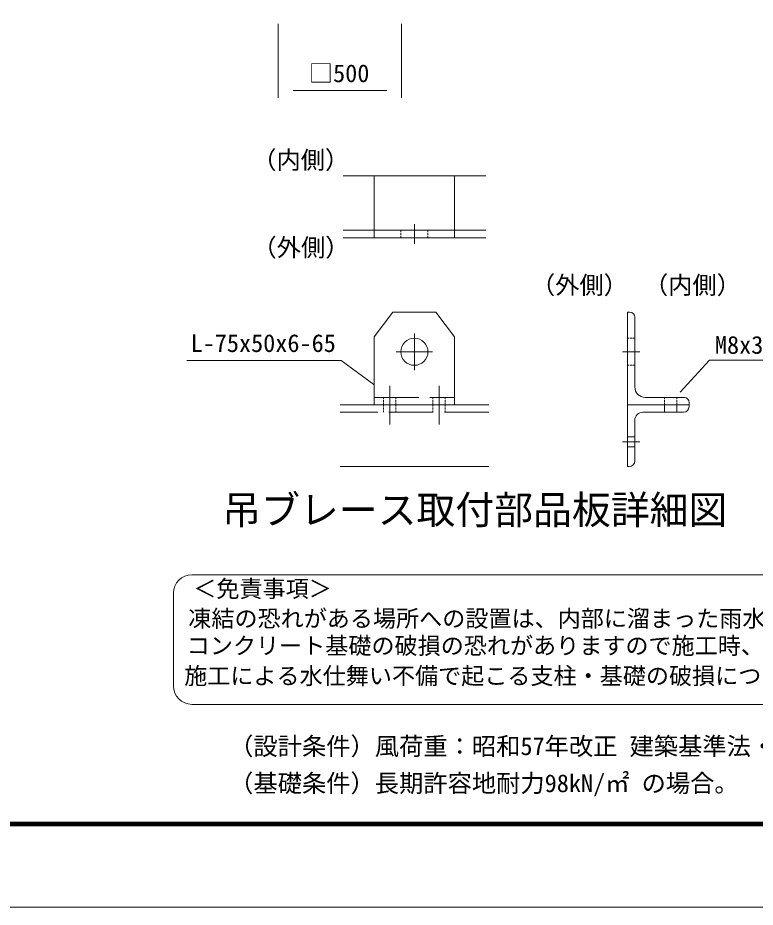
# Model space of a CAD drawing. Units: millimetres, scale not verified. Extents: x -6300 to 6300, y -4455 to 4455.
# Drawn here: x -1356 to 1634, y -4455 to -851 of the extents above; entities that cross this region are included whole.
import ezdxf
from ezdxf.enums import TextEntityAlignment as Align

# ---------------------------------------------------------------- set-up
doc = ezdxf.new("R2010")
doc.units = ezdxf.units.MM
doc.header["$LTSCALE"] = 30
for name, pattern in [('DASHED', [7.5, 6, -1.5]), ('USER1', [50.8, 31.75, -6.35, 6.35, -6.35]), ('USER3', [0.375, 0.25, -0.125])]:
    doc.linetypes.add(name, pattern=pattern)
for name, color, linetype, lineweight in [('0-0_D-STR1', 1, 'Continuous', 18), ('0-1_D-BMK', 2, 'USER1', 13), ('0-5_D-STR-TXT', 7, 'Continuous', 9), ('0-6_D-STR-DIM', 7, 'Continuous', 9), ('0-8_D-TTL-TXT', 7, 'Continuous', 18), ('0-A_D-STR3', 3, 'Continuous', 13), ('0-B_D-TTL', 7, 'Continuous', 9)]:
    doc.layers.add(name, color=color, linetype=linetype, lineweight=lineweight)
doc.styles.add('ＭＳ ゴシック', font='')
doc.styles.get('ＭＳ ゴシック').set_extended_font_data('MS Gothic')

msp = doc.modelspace()

# ---------------------------------------------------------------- linework, layer by layer
at = {"layer": '0-0_D-STR1'}
for p, q in [((89.77, -1492.15), (-36.87, -1492.15)), ((541.41, -1492.15), (414.77, -1492.15)), ((541.41, -1742.15), (-36.87, -1742.15)), ((553.77, -2419.33), (-49.23, -2419.33)), ((1178.47, -2449.33), (1343.47, -2449.33)), ((1265.97, -2419.33), (1265.97, -2449.33)), ((1315.97, -2419.33), (1315.97, -2449.33)), ((1145.97, -2646.83), (1145.97, -2481.83)), ((1145.97, -2549.33), (1115.97, -2549.33)), ((1145.97, -2589.33), (1115.97, -2589.33)), ((553.77, -2669.33), (-49.23, -2669.33))]:
    msp.add_line(p, q, dxfattribs=at)
at = {"layer": '0-0_D-STR1', "linetype": 'DASHED'}
for p, q in [((89.77, -1712.15), (-36.87, -1712.15)), ((541.41, -1712.15), (414.77, -1712.15)), ((553.77, -2449.33), (-49.23, -2449.33))]:
    msp.add_line(p, q, dxfattribs=at)
at = {"layer": '0-0_D-STR1', "linetype": 'USER3'}
for p, q in [((127.27, -2419.33), (127.27, -2449.33)), ((177.27, -2419.33), (177.27, -2449.33)), ((327.27, -2419.33), (327.27, -2449.33)), ((377.27, -2419.33), (377.27, -2449.33))]:
    msp.add_line(p, q, dxfattribs=at)
at = {"layer": '0-0_D-STR1'}
msp.add_lwpolyline([(1365.97, -2426.83), (1365.97, -2419.33), (1115.97, -2419.33), (1115.97, -2669.33), (1123.47, -2669.33)], dxfattribs=at)
for centre, radius, start, end in [((1178.47, -2481.83), 32.5, 90, 180), ((1343.47, -2426.83), 22.5, 270, 0), ((1123.47, -2646.83), 22.5, 270, 0)]:
    msp.add_arc(centre, radius, start, end, dxfattribs=at)
at = {"layer": '0-1_D-BMK'}
for p, q in [((252.27, -1687.15), (252.27, -1767.15)), ((252.27, -2130.36), (252.27, -2278.31)), ((178.29, -2204.33), (326.25, -2204.33)), ((1165.97, -2204.33), (1095.97, -2204.33)), ((152.27, -2342.33), (152.27, -2498.83)), ((352.27, -2342.33), (352.27, -2498.83)), ((1165.97, -2569.33), (1095.97, -2569.33))]:
    msp.add_line(p, q, dxfattribs=at)
at = {"layer": '0-5_D-STR-TXT'}
msp.add_line((-44.77, -2239.56), (88.16, -2336.74), dxfattribs=at)
msp.add_lwpolyline([(2095.6, -2237.85), (1448.34, -2237.85), (1329.85, -2368.34)], dxfattribs=at)
at = {"layer": '0-6_D-STR-DIM'}
for p, q in [((-299.51, -875.27), (-299.51, -1175.27)), ((200.49, -875.27), (200.49, -1175.27)), ((-239.51, -1145.27), (140.49, -1145.27)), ((-669.64, -2239.56), (-44.77, -2239.56))]:
    msp.add_line(p, q, dxfattribs=at)
at = {"layer": '0-8_D-TTL-TXT', "color": 2}
for p, q in [((3018.67, -3108), (-649.66, -3108)), ((-724.66, -3183), (-724.66, -3558)), ((-649.66, -3633), (3018.67, -3633))]:
    msp.add_line(p, q, dxfattribs=at)
for centre, start, end in [((-649.66, -3183), 90, 180), ((-649.66, -3558), 180, 270)]:
    msp.add_arc(centre, 75, start, end, dxfattribs=at)
at = {"layer": '0-A_D-STR3'}
for p, q in [((89.77, -1492.15), (414.77, -1492.15)), ((89.77, -1742.15), (89.77, -1492.15)), ((414.77, -1742.15), (414.77, -1492.15)), ((89.77, -1712.15), (414.77, -1712.15)), ((89.77, -1742.15), (414.77, -1742.15)), ((164.77, -2044.33), (89.77, -2144.33)), ((164.77, -2044.33), (339.77, -2044.33)), ((339.77, -2044.33), (414.77, -2144.33)), ((1115.97, -2044.33), (1115.97, -2419.33)), ((1115.97, -2044.33), (1125.97, -2044.33)), ((1145.97, -2064.33), (1145.97, -2346.83)), ((89.77, -2144.33), (89.77, -2419.33)), ((414.77, -2144.33), (414.77, -2419.33)), ((1188.47, -2389.33), (1345.97, -2389.33)), ((1365.97, -2419.33), (1365.97, -2409.33)), ((89.77, -2419.33), (414.77, -2419.33)), ((1115.97, -2419.33), (1365.97, -2419.33))]:
    msp.add_line(p, q, dxfattribs=at)
at = {"layer": '0-A_D-STR3', "linetype": 'USER3'}
for p, q in [((197.27, -1712.15), (197.27, -1742.15)), ((307.27, -1712.15), (307.27, -1742.15)), ((1145.97, -2149.33), (1115.97, -2149.33)), ((1145.97, -2259.33), (1115.97, -2259.33)), ((127.27, -2389.33), (127.27, -2419.33)), ((177.27, -2389.33), (177.27, -2419.33)), ((327.27, -2389.33), (327.27, -2419.33)), ((377.27, -2389.33), (377.27, -2419.33)), ((1265.97, -2419.33), (1265.97, -2389.33)), ((1315.97, -2419.33), (1315.97, -2389.33))]:
    msp.add_line(p, q, dxfattribs=at)
at = {"layer": '0-A_D-STR3', "linetype": 'DASHED'}
msp.add_line((89.77, -2389.33), (414.77, -2389.33), dxfattribs=at)
at = {"layer": '0-A_D-STR3'}
msp.add_circle((252.27, -2204.33), 55, dxfattribs=at)
for centre, radius, start, end in [((1125.97, -2064.33), 20, 0, 90), ((1188.47, -2346.83), 42.5, 180, 270), ((1345.97, -2409.33), 20, 0, 90)]:
    msp.add_arc(centre, radius, start, end, dxfattribs=at)
at = {"layer": '0-B_D-TTL', "color": 2, "lineweight": 18}
msp.add_lwpolyline([(-6300, 4455), (6300, 4455), (6300, -4455), (-6300, -4455)], close=True, dxfattribs=at)
at = {"layer": '0-B_D-TTL'}
for points in [[(-5895, 4125), (5895, 4125), (5895, -4125), (-5895, -4125)], [(-5891.25, 4121.25), (5891.25, 4121.25), (5891.25, -4121.25), (-5891.25, -4121.25)], [(-5887.5, 4117.5), (5887.5, 4117.5), (5887.5, -4117.5), (-5887.5, -4117.5)], [(-5883.75, 4113.75), (5883.75, 4113.75), (5883.75, -4113.75), (-5883.75, -4113.75)], [(-5880, 4110), (5880, 4110), (5880, -4110), (-5880, -4110)]]:
    msp.add_lwpolyline(points, close=True, dxfattribs=at)

# ---------------------------------------------------------------- texts
at = {"layer": '0-5_D-STR-TXT', "style": 'ＭＳ ゴシック'}
for s, p in [('（内側）', (-405.28, -1484.87)), ('（外側）', (-404.36, -1839.63)), ('L-75x50x6-65', (-655.13, -2227.04)), ('M8x32(2W,1SW)', (1470.62, -2234.24))]:
    msp.add_text(s, height=72.14, dxfattribs=at).set_placement(p, align=Align.BOTTOM_LEFT)
at = {"layer": '0-6_D-STR-DIM', "style": 'ＭＳ ゴシック'}
msp.add_text('□500', height=72.14, dxfattribs=at).set_placement((-175.73, -1133.63), align=Align.BOTTOM_LEFT)
at = {"layer": '0-8_D-TTL-TXT', "style": 'ＭＳ ゴシック'}
for s, height, p in [('（外側）', 72.14, (724.69, -1991.66)), ('（内側）', 72.14, (1182.9, -1991.66)), ('吊ブレース取付部品板詳細図', 115.5, (-526.92, -2937.22)), ('＜免責事項＞ \u3000\u3000', 68.62, (-644.1, -3219.27)), ('凍結の恐れがある場所への設置は、内部に溜まった雨水等の凍結融解により支柱の破損や', 68.62, (-664.39, -3340.01)), ('コンクリート基礎の破損の恐れがありますので施工時、水仕舞いを行ってください。', 68.62, (-670.55, -3450.15)), ('施工による水仕舞い不備で起こる支柱・基礎の破損について当社は責任を負いかねます。 ', 68.62, (-681.04, -3572.39)), ('（設計条件）風荷重：昭和57年改正 建築基準法・同施行令に基づく風圧力に準拠。', 72.14, (-498.67, -3860.4)), ('（基礎条件）長期許容地耐力98kN/㎡ の場合。', 72.14, (-498.67, -4010.4))]:
    msp.add_text(s, height=height, dxfattribs=at).set_placement(p, align=Align.BOTTOM_LEFT)

doc.saveas('drawing.dxf')
